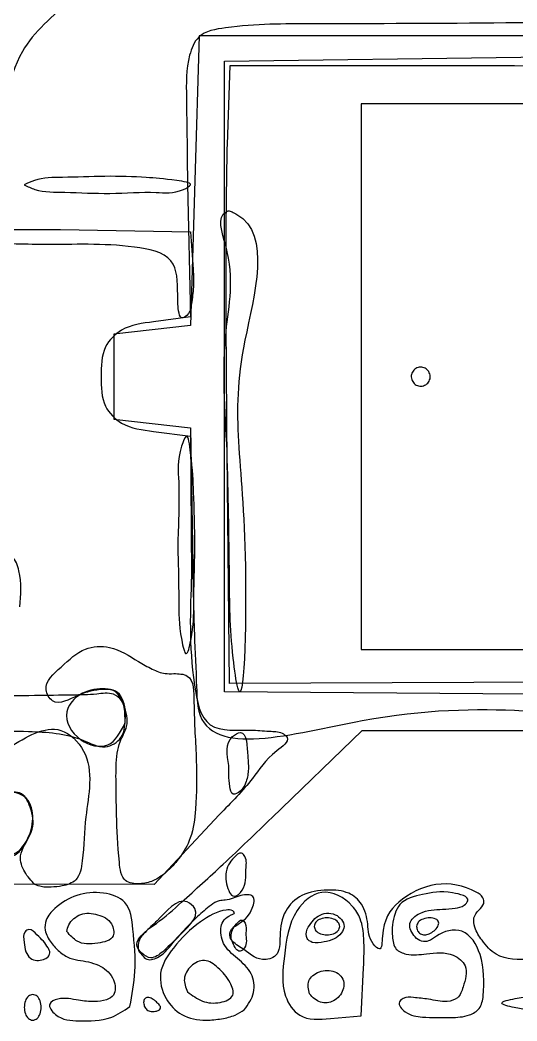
# Model space of a CAD drawing. Extents: x 15.9 to 97.5, y 243.5 to 291.3.
# Drawn here: x 41.72 to 46.65, y 269.26 to 279.2 of the extents above; entities that cross this region are included whole.
import ezdxf

# ---------------------------------------------------------------- set-up
doc = ezdxf.new("R2010")
doc.units = 0
for name, color, linetype in [('black', 7, 'CONTINUOUS'), ('blue', 7, 'CONTINUOUS'), ('drawing', 7, 'CONTINUOUS'), ('red', 7, 'CONTINUOUS')]:
    doc.layers.add(name, color=color, linetype=linetype)

msp = doc.modelspace()

# ---------------------------------------------------------------- linework, layer by layer
at = {"layer": 'black', "color": 7}
for points in [[(41.759808, 277.563162)], [(43.283808, 276.470962)], [(43.774469, 274.917341)], [(43.283808, 274.012159)], [(43.791805, 271.795461)], [(42.676425, 271.306167)], [(41.864934, 270.612144)], [(43.767841, 270.618335)], [(41.759808, 270.038196)], [(43.829582, 270.035214)], [(42.894148, 269.957176)], [(41.759808, 269.392836)], [(42.945142, 269.440166)]]:
    msp.add_lwpolyline(points, close=True, dxfattribs=at)
msp.add_lwpolyline([(42.119642, 277.120866), (43.410808, 277.097496), (43.437408, 276.726159)], dxfattribs=at)
for points, knots in [([(87.620824, 274.105861), (87.61051, 275.50108), (87.58999, 278.27666), (87.575812, 282.178879), (87.553767, 285.306755), (87.586674, 288.013817), (87.501147, 288.893726), (87.544473, 290.26323), (87.402159, 289.918164), (87.410246, 289.651228), (87.391767, 289.254175), (87.391832, 288.846583), (87.363115, 288.568653), (87.328656, 288.306534), (87.000637, 288.371191), (86.628126, 288.351327), (86.030143, 288.420554), (85.472075, 288.454336), (85.025268, 288.496607), (80.081806, 286.967532), (65.581607, 289.256781), (47.080461, 289.473226), (32.509034, 286.769169), (27.658175, 288.498882), (27.218223, 288.446179), (26.654113, 288.418198), (26.041872, 288.346807), (25.657053, 288.368524), (25.323418, 288.302813), (25.279679, 288.560481), (25.253792, 288.841683), (25.253261, 289.250731), (25.234946, 289.650548), (25.242768, 289.919439), (25.092934, 290.278801), (25.153402, 288.759215), (25.057409, 287.793955), (25.056861, 285.201949), (25.17503, 282.818404), (24.869246, 281.470737), (25.205776, 280.1954), (24.709367, 280.241276), (24.320762, 280.264869), (23.694518, 280.351956), (23.153342, 280.381009), (22.681588, 280.49026), (22.527447, 280.327837), (22.350243, 280.184519), (21.887066, 280.208384), (21.329684, 280.187829), (20.676023, 280.173836), (20.370639, 280.181527), (20.008316, 280.10332), (20.368912, 280.024795), (20.673082, 280.03276), (21.338954, 280.017015), (21.897224, 280.001489), (22.389303, 280.018745), (22.515415, 279.879897), (22.559447, 279.831417)], [0, 0, 0, 0, 4.196699, 8.348707, 11.557154, 13.993754, 15.48357, 15.990589, 16.105615, 16.400194, 16.84283, 17.280798, 17.60011, 17.746028, 17.947147, 18.391214, 18.983539, 19.692482, 20.098107, 20.302149, 35.117741, 62.416122, 77.173565, 77.345972, 77.745081, 78.464995, 79.074672, 79.532097, 79.739759, 79.8835, 80.198219, 80.646515, 81.089151, 81.38373, 81.498756, 82.058318, 83.706329, 86.406632, 88.939365, 90.690912, 91.360873, 91.558069, 92.002995, 92.600609, 93.398399, 93.734146, 93.879606, 94.040594, 94.405913, 95.176305, 95.807484, 96.214779, 96.365508, 96.515586, 96.920846, 97.548626, 98.356254, 98.71065, 98.90077, 98.90077, 98.90077, 98.90077]), ([(87.240349, 271.890496), (87.216831, 273.145096), (87.183542, 274.920919), (87.234908, 277.02212), (86.76357, 277.940226), (86.245879, 278.436688), (85.759407, 278.802203), (85.297399, 279.018046), (84.910049, 279.056776), (84.665919, 279.165388), (84.470703, 279.273429), (84.468811, 279.377742), (84.445914, 279.430725), (84.298794, 279.60673), (84.471699, 280.364559), (84.29976, 281.627248), (84.358998, 283.423698), (84.359363, 285.471695), (84.295075, 286.255579), (84.318108, 287.451239), (84.184581, 287.122361), (84.192979, 286.858159), (84.174232, 286.462343), (84.175073, 286.055987), (84.144602, 285.780925), (84.118073, 285.516934), (83.798135, 285.580074), (83.439344, 285.561797), (82.860946, 285.629325), (82.32107, 285.662674), (81.886757, 285.703173), (77.218631, 284.21815), (63.496569, 286.437736), (46.023579, 286.604135), (32.252321, 284.06671), (27.658092, 285.704769), (27.218492, 285.65263), (26.651888, 285.620653), (26.047706, 285.56231), (25.64454, 285.554289), (25.146903, 285.525292), (25.323578, 286.528625), (25.323958, 287.04854), (25.142201, 288.060319), (25.634121, 288.01839), (26.028792, 287.995603), (26.37945, 287.952573), (26.579997, 287.927964)], [0, 0, 0, 0, 3.790398, 5.365121, 6.164088, 6.798736, 7.504031, 7.984074, 8.310079, 8.642962, 8.828084, 8.883423, 8.943509, 8.998299, 9.562968, 10.980092, 12.943465, 15.074264, 16.380637, 16.826782, 16.941807, 17.236386, 17.679023, 18.110033, 18.43187, 18.578497, 18.772089, 19.20075, 19.773033, 20.459393, 20.852838, 21.053861, 35.057621, 60.847789, 74.793263, 74.965671, 75.36478, 76.084692, 76.694369, 77.151794, 77.359456, 78.01827, 79.169799, 79.828286, 80.030429, 80.47863, 81.077426, 81.077426, 81.077426, 81.077426]), ([(54.917331, 282.586012), (55.12043, 282.612935), (55.474907, 282.659925), (55.851173, 282.662422), (56.215642, 282.731405), (56.183463, 282.290122), (56.244741, 281.824249), (56.244527, 280.988301), (56.19992, 280.26399), (56.261169, 279.670917), (54.572378, 277.589493), (46.025481, 280.635719), (38.644033, 280.690629), (30.007568, 277.527539), (28.471707, 279.580498), (28.456849, 279.754787), (28.549582, 279.937389), (28.852429, 279.875147), (29.245629, 279.874506), (29.596577, 279.827105), (29.797291, 279.799995)], [0, 0, 0, 0, 0.600373, 1.047858, 1.246914, 1.485418, 2.058997, 2.85187, 3.878988, 4.336694, 4.504119, 11.717242, 24.875774, 32.011985, 32.190918, 32.369351, 32.518305, 32.720448, 33.168648, 33.767445, 33.767445, 33.767445, 33.767445]), ([(41.759808, 277.563162), (41.793137, 277.579546), (41.910969, 277.637473), (42.190591, 277.63395), (42.547959, 277.654233), (42.959517, 277.639798), (43.170904, 277.620808), (43.464449, 277.580373), (43.26115, 277.470527), (43.018967, 277.502944), (42.609933, 277.466394), (42.217031, 277.493567), (41.921005, 277.488008), (41.795107, 277.546705), (41.759808, 277.563162)], [0, 0, 0, 0, 0.11065, 0.391199, 0.810326, 1.221117, 1.528135, 1.670237, 1.754831, 2.027289, 2.484851, 2.933038, 3.230931, 3.346993, 3.346993, 3.346993, 3.346993]), ([(43.77447, 274.917337), (43.750282, 275.325872), (43.708686, 276.028445), (43.87418, 276.715693), (43.662535, 277.252738), (43.790817, 277.308353), (43.828385, 277.292525), (44.228854, 277.094217), (43.714111, 275.39156), (44.012291, 274.723544), (43.936348, 272.128599), (43.799008, 273.084791), (43.801019, 273.791301), (43.784454, 274.493853), (43.774469, 274.917341)], [0, 0, 0, 0, 1.18756, 2.042297, 2.379226, 2.400678, 2.439855, 2.493196, 3.747196, 5.995238, 7.200659, 7.498166, 8.315069, 9.554749, 9.554749, 9.554749, 9.554749]), ([(43.283808, 276.470962), (43.282155, 276.599883), (43.278645, 276.873717), (42.644591, 276.993757), (42.074894, 276.957119), (41.389477, 276.987564), (41.091878, 276.974242), (40.753305, 277.060609), (41.132469, 277.136172), (41.464801, 277.116866), (41.869141, 277.119336), (42.119642, 277.120866)], [0, 0, 0, 0, 0.344622, 0.731997, 1.631779, 2.240842, 2.625646, 2.767102, 2.92158, 3.356807, 4.065502, 4.065502, 4.065502, 4.065502]), ([(43.437408, 276.726159), (43.440226, 276.659452), (43.445408, 276.536764), (43.419868, 276.382146), (43.399404, 276.272356), (43.30816, 276.224074), (43.283636, 276.352469), (43.283738, 276.422669), (43.283808, 276.470962)], [0, 0, 0, 0, 0.199393, 0.366729, 0.471656, 0.527569, 0.600583, 0.761549, 0.761549, 0.761549, 0.761549]), ([(43.283808, 274.012159), (43.292603, 274.219676), (43.306639, 274.55087), (43.27513, 274.852064), (43.38294, 275.135453), (43.431328, 274.761886), (43.44402, 274.490227), (43.46041, 273.954981), (43.437837, 273.438574), (43.446276, 273.1594), (43.367301, 272.83556), (43.291114, 273.174179), (43.297578, 273.462535), (43.289007, 273.804646), (43.283808, 274.012159)], [0, 0, 0, 0, 0.598714, 0.955538, 1.064856, 1.234973, 1.625972, 2.177501, 2.737698, 3.102526, 3.239705, 3.382419, 3.764632, 4.353894, 4.353894, 4.353894, 4.353894]), ([(42.676422, 271.306163), (42.674128, 271.422927), (42.670129, 271.626462), (42.671421, 271.870517), (42.709903, 272.048183), (42.805683, 272.195959), (42.762314, 272.385225), (42.676726, 272.549963), (42.53483, 272.553974), (42.415984, 272.536362), (42.259638, 272.484275), (42.060281, 272.365054), (41.926959, 272.604154), (42.147237, 272.783837), (42.331123, 272.971506), (42.643812, 272.992883), (42.847023, 272.852967), (43.022156, 272.754513), (43.142435, 272.703172), (43.258871, 272.710302), (43.446891, 272.699328), (43.440816, 272.279726), (43.474358, 271.887931), (43.471878, 271.425553), (43.432056, 271.087481), (43.309457, 270.879194), (43.180949, 270.735955), (43.047176, 270.645141), (42.907808, 270.611938), (42.726203, 270.632856), (42.690653, 270.947706), (42.682327, 271.157481), (42.676425, 271.306167)], [0, 0, 0, 0, 0.35076, 0.611421, 0.728469, 0.89372, 1.113113, 1.286083, 1.383536, 1.511055, 1.646696, 1.902079, 2.03034, 2.300451, 2.60027, 2.839382, 3.159068, 3.316441, 3.449877, 3.537016, 3.672297, 3.941076, 4.521553, 5.003372, 5.292846, 5.531962, 5.712575, 5.870058, 6.004168, 6.148018, 6.341766, 6.813336, 6.813336, 6.813336, 6.813336]), ([(41.864939, 270.612135), (41.828644, 270.651501), (41.75558, 270.730749), (41.704139, 270.883147), (41.770493, 271.023868), (41.867698, 271.170522), (41.836711, 271.365774), (41.751437, 271.532022), (41.619512, 271.532816), (41.521864, 271.502166), (41.406346, 271.413238), (41.267711, 271.328971), (41.098572, 271.266458), (40.942091, 271.389242), (41.120838, 271.606087), (41.306893, 271.802917), (41.657006, 271.995703), (42.065301, 272.263176), (42.482091, 271.851567), (42.357287, 271.343706), (42.353226, 270.940261), (42.308418, 270.65023), (42.14818, 270.595838), (42.032651, 270.58608), (41.938536, 270.584918), (41.886325, 270.604231), (41.864934, 270.612144)], [0, 0, 0, 0, 0.161295, 0.324698, 0.438965, 0.614487, 0.835221, 1.010933, 1.097508, 1.203508, 1.316475, 1.528064, 1.704872, 1.806035, 2.022171, 2.339356, 2.695641, 3.234628, 3.539604, 4.194071, 4.63131, 4.831608, 4.978677, 5.089042, 5.187051, 5.255074, 5.255074, 5.255074, 5.255074]), ([(43.791808, 271.795458), (43.771856, 271.904127), (43.745903, 272.045482), (43.971395, 272.171307), (43.974534, 271.902302), (43.992223, 271.754158), (43.96597, 271.62572), (43.92076, 271.543305), (43.820913, 271.484716), (43.787009, 271.644565), (43.789812, 271.73276), (43.791805, 271.795461)], [0, 0, 0, 0, 0.289883, 0.377078, 0.62134, 0.766864, 0.89181, 0.989545, 1.064995, 1.149544, 1.357495, 1.357495, 1.357495, 1.357495]), ([(43.767841, 270.618335), (43.763722, 270.650437), (43.75542, 270.715152), (43.783605, 270.811968), (43.836128, 270.877202), (43.908336, 270.948075), (43.976352, 270.866245), (43.949363, 270.734705), (43.973713, 270.586898), (43.821146, 270.454159), (43.787623, 270.557407), (43.767841, 270.618335)], [0, 0, 0, 0, 0.096857, 0.195256, 0.28511, 0.370493, 0.420983, 0.548163, 0.758152, 0.858066, 1.001913, 1.001913, 1.001913, 1.001913]), ([(42.894148, 269.957176), (42.891595, 269.983313), (42.884959, 270.05124), (42.969255, 270.155105), (43.12042, 270.277944), (43.30067, 270.520165), (43.544552, 270.311255), (43.266118, 270.102129), (43.164592, 269.922783), (42.981577, 269.837373), (42.923685, 269.916702), (42.894148, 269.957176)], [0, 0, 0, 0, 0.076734, 0.199424, 0.365941, 0.718021, 0.81819, 1.159525, 1.398758, 1.526224, 1.659001, 1.659001, 1.659001, 1.659001]), ([(43.829582, 270.035207), (43.822354, 270.054652), (43.807083, 270.095736), (43.824573, 270.16618), (43.861225, 270.216847), (43.916097, 270.277019), (43.971971, 270.211245), (43.950044, 270.115221), (43.983139, 270.004965), (43.881598, 269.925065), (43.850514, 269.990888), (43.829582, 270.035214)], [0, 0, 0, 0, 0.061333, 0.129581, 0.20157, 0.268163, 0.310088, 0.410521, 0.558025, 0.612, 0.723296, 0.723296, 0.723296, 0.723296]), ([(41.759808, 270.038196), (41.75296, 270.077426), (41.7433, 270.132769), (41.825181, 270.184037), (41.886312, 270.10804), (41.950756, 270.055002), (41.992832, 269.993465), (42.02198, 269.937436), (41.99708, 269.88817), (41.947548, 269.865113), (41.885403, 269.852417), (41.813821, 269.877114), (41.767751, 269.949278), (41.762617, 270.006756), (41.759808, 270.038196)], [0, 0, 0, 0, 0.105971, 0.149498, 0.245661, 0.335637, 0.414691, 0.469402, 0.510677, 0.563537, 0.628313, 0.697825, 0.775667, 0.869658, 0.869658, 0.869658, 0.869658]), ([(41.759808, 269.392836), (41.761948, 269.414605), (41.765893, 269.454736), (41.795736, 269.503998), (41.844436, 269.527066), (41.893405, 269.503998), (41.92222, 269.454736), (41.932906, 269.392836), (41.92222, 269.330936), (41.893405, 269.281674), (41.844436, 269.258606), (41.795736, 269.281674), (41.765893, 269.330936), (41.761948, 269.371067), (41.759808, 269.392836)], [0, 0, 0, 0, 0.065014, 0.11985, 0.165914, 0.211977, 0.266813, 0.331827, 0.396841, 0.451677, 0.497741, 0.543804, 0.59864, 0.663654, 0.663654, 0.663654, 0.663654]), ([(42.945142, 269.440166), (42.946696, 269.454364), (42.94955, 269.480444), (42.991998, 269.497492), (43.033338, 269.477222), (43.071436, 269.448564), (43.099438, 269.41983), (43.120243, 269.389767), (43.101183, 269.363691), (43.069464, 269.35405), (43.029422, 269.347396), (42.985182, 269.35902), (42.951936, 269.393912), (42.947445, 269.424488), (42.945142, 269.440166)], [0, 0, 0, 0, 0.039724, 0.07297, 0.117879, 0.170885, 0.215189, 0.243637, 0.265733, 0.298978, 0.341934, 0.386318, 0.430622, 0.477249, 0.477249, 0.477249, 0.477249])]:
    msp.add_open_spline(points, degree=3, knots=knots, dxfattribs=at)
at = {"layer": 'blue', "color": 7}
for points in [[(54.283492, 279.425834), (52.597084, 279.425834), (52.597084, 277.786044), (52.597084, 276.146254), (52.025584, 276.156254), (51.454084, 276.166254), (51.411754, 277.266921), (51.369424, 278.367588), (48.236758, 278.367588), (45.104091, 278.367588), (45.104091, 275.658254), (45.104091, 272.948921), (48.236758, 272.948921), (51.369424, 272.948921), (51.393744, 273.730036), (51.418064, 274.511151), (51.793679, 274.459671)], [(43.77665, 277.965293), (43.80383, 278.748459), (46.627229, 278.748459)], [(43.380504, 277.569428), (43.410814, 276.251453), (43.043784, 276.202143)], [(43.043784, 275.114441), (43.410814, 275.065461), (43.421134, 273.680162)], [(47.838353, 272.627026), (43.79923, 272.610126), (43.77435, 274.896126)], [(44.21983, 271.276701), (45.113466, 272.144535), (47.085181, 272.144535)], [(43.695593, 271.306304), (43.049038, 270.612993), (40.802569, 270.617493)]]:
    msp.add_lwpolyline(points, dxfattribs=at)
for points in [[(44.638475, 270.197163)], [(45.654475, 270.197163)], [(41.759808, 270.038197)], [(41.759808, 269.392829)], [(42.945142, 269.440159)]]:
    msp.add_lwpolyline(points, close=True, dxfattribs=at)
for points, knots in [([(87.620834, 274.105865), (87.61052, 275.501084), (87.59, 278.276664), (87.575822, 282.178883), (87.553777, 285.306759), (87.586684, 288.013821), (87.501157, 288.89373), (87.544483, 290.263234), (87.402169, 289.918168), (87.410256, 289.651232), (87.391777, 289.254179), (87.391842, 288.846587), (87.363125, 288.568657), (87.328666, 288.306538), (87.000647, 288.371195), (86.628136, 288.351331), (86.030153, 288.420558), (85.472085, 288.45434), (85.025278, 288.496611), (80.081816, 286.967536), (65.581617, 289.256785), (47.080471, 289.47323), (32.509044, 286.769173), (27.658185, 288.498886), (27.218233, 288.446183), (26.654123, 288.418202), (26.041882, 288.346811), (25.657063, 288.368528), (25.323428, 288.302817), (25.279689, 288.560485), (25.253802, 288.841687), (25.253271, 289.250735), (25.234956, 289.650552), (25.242778, 289.919443), (25.092944, 290.278805), (25.153412, 288.759219), (25.057419, 287.793959), (25.056871, 285.201953), (25.17504, 282.818408), (24.869256, 281.470741), (25.205786, 280.195404), (24.709377, 280.24128), (24.320772, 280.264873), (23.694528, 280.35196), (23.153352, 280.381013), (22.681598, 280.490264), (22.527457, 280.327841), (22.350253, 280.184523), (21.887076, 280.208388), (21.329694, 280.187833), (20.676033, 280.17384), (20.370649, 280.181531), (20.008326, 280.103324), (20.368922, 280.024799), (20.673092, 280.032764), (21.338964, 280.017019), (21.897234, 280.001493), (22.389313, 280.018749), (22.515425, 279.879901), (22.559457, 279.831421)], [0, 0, 0, 0, 4.196699, 8.348707, 11.557154, 13.993754, 15.48357, 15.990589, 16.105615, 16.400194, 16.84283, 17.280798, 17.60011, 17.746028, 17.947147, 18.391214, 18.983539, 19.692482, 20.098107, 20.302149, 35.117741, 62.416122, 77.173565, 77.345972, 77.745081, 78.464995, 79.074672, 79.532097, 79.739759, 79.8835, 80.198219, 80.646515, 81.089151, 81.38373, 81.498756, 82.058318, 83.706329, 86.406632, 88.939365, 90.690912, 91.360873, 91.558069, 92.002995, 92.600609, 93.398399, 93.734146, 93.879606, 94.040594, 94.405913, 95.176305, 95.807484, 96.214779, 96.365508, 96.515586, 96.920846, 97.548626, 98.356254, 98.71065, 98.90077, 98.90077, 98.90077, 98.90077]), ([(46.627229, 278.748459), (47.108769, 278.740922), (47.945519, 278.727825), (48.919731, 278.818167), (49.49259, 278.728371), (49.716969, 278.876955), (49.716976, 279.043315), (49.488985, 279.193952), (48.901609, 279.099781), (47.898938, 279.194291), (46.399488, 279.164957), (44.955348, 279.163342), (43.972681, 279.162977), (43.484456, 279.080383), (43.364013, 278.776025), (43.373539, 278.285576), (43.377707, 277.857049), (43.380504, 277.569428)], [0, 0, 0, 0, 1.440528, 2.503134, 2.958239, 3.109265, 3.234168, 3.385194, 3.851878, 4.944882, 6.428034, 8.350542, 9.211713, 9.495106, 9.695066, 10.116883, 10.977907, 10.977907, 10.977907, 10.977907]), ([(43.77435, 274.896126), (43.770987, 275.315716), (43.764679, 276.102833), (43.762344, 277.125975), (43.772629, 277.729382), (43.77665, 277.965293)], [0, 0, 0, 0, 1.25882, 2.361447, 3.069273, 3.069273, 3.069273, 3.069273]), ([(43.043784, 276.202143), (42.932948, 276.188505), (42.744027, 276.165257), (42.525314, 275.944419), (42.523902, 275.658119), (42.525296, 275.371824), (42.744052, 275.15105), (42.932958, 275.127977), (43.043784, 275.114441)], [0, 0, 0, 0, 0.327092, 0.557537, 0.855655, 1.153801, 1.384185, 1.711192, 1.711192, 1.711192, 1.711192]), ([(41.717482, 273.372137), (41.726852, 273.489058), (41.74027, 273.656502), (41.65188, 273.905426), (41.52415, 273.905668), (41.453939, 273.905801)], [0, 0, 0, 0, 0.357959, 0.512638, 0.701448, 0.701448, 0.701448, 0.701448]), ([(43.421134, 273.680162), (43.407356, 273.337594), (43.388199, 272.86127), (43.537687, 272.105569), (43.957401, 272.15837), (44.191939, 272.134323), (44.314624, 272.131699), (44.411301, 272.041793), (44.17222, 271.886465), (44.022831, 271.635836), (43.814491, 271.426036), (43.695593, 271.306304)], [0, 0, 0, 0, 1.08621, 1.510324, 1.938769, 2.120013, 2.244533, 2.29596, 2.462874, 2.829543, 3.316969, 3.316969, 3.316969, 3.316969]), ([(39.106477, 271.579246), (39.187457, 271.627467), (39.354791, 271.72711), (39.635655, 271.828023), (39.91951, 271.880962), (40.174212, 271.924363), (40.372425, 271.967709), (40.613658, 272.113947), (41.107765, 272.144101), (41.714405, 272.14119), (42.24591, 272.114433), (42.54491, 271.941567), (42.761729, 272.069016), (42.763701, 272.268169), (42.752286, 272.435212), (42.628154, 272.527572), (42.45312, 272.496283), (42.195179, 272.495786), (41.840836, 272.486799), (41.404771, 272.489662), (40.992187, 272.4851), (40.659699, 272.461264), (40.46557, 272.383446), (40.359726, 272.29789), (40.282855, 272.258304), (40.203376, 272.21409), (40.110309, 272.319761), (40.215391, 272.477341), (40.323448, 272.633479), (40.519174, 272.765266), (40.791866, 272.821632), (41.000164, 272.832219), (41.125661, 272.838597)], [0, 0, 0, 0, 0.282286, 0.583305, 0.889096, 1.146677, 1.361317, 1.490171, 1.984611, 2.791396, 3.337371, 3.56932, 3.74855, 3.971568, 4.124518, 4.226253, 4.391832, 4.630198, 5.010461, 5.450414, 5.939246, 6.250737, 6.442175, 6.556612, 6.652688, 6.711063, 6.802441, 6.966239, 7.198746, 7.399171, 7.647986, 8.025103, 8.025103, 8.025103, 8.025103]), ([(33.446731, 271.596279), (33.453849, 271.519917), (33.467052, 271.378261), (33.504443, 271.203432), (33.58579, 270.965853), (34.291626, 271.041401), (35.483758, 270.908607), (37.417178, 270.975802), (39.318287, 270.960834), (40.660887, 270.944847), (41.356799, 270.934818), (41.680498, 270.893761), (41.806365, 271.065063), (41.861857, 271.258991), (41.818115, 271.477486), (41.601233, 271.562812), (41.435631, 271.425696), (41.183631, 271.304937), (40.690877, 271.31512), (40.284352, 271.316027), (40.014906, 271.316628)], [0, 0, 0, 0, 0.228734, 0.424313, 0.548, 0.929432, 2.139906, 4.528553, 6.496361, 7.923007, 8.500059, 8.6472, 8.8379, 9.056915, 9.264976, 9.431931, 9.650194, 9.856187, 10.270904, 11.086085, 11.086085, 11.086085, 11.086085]), ([(47.592548, 269.858533), (47.330626, 269.864187), (46.955947, 269.872275), (46.472014, 269.86201), (46.309301, 270.043382), (46.234893, 270.16642), (46.211925, 270.283771), (46.268438, 270.358273), (46.331062, 270.412612), (46.316625, 270.497175), (46.151664, 270.598615), (45.843784, 270.659904), (45.452218, 270.45873), (45.307946, 270.236395), (45.313582, 269.931248), (45.176917, 270.062942), (45.178087, 270.217829), (45.13363, 270.416724), (44.974011, 270.55141), (44.754739, 270.563829), (44.518291, 270.534565), (44.325577, 270.348811), (44.293012, 270.129033), (44.303825, 269.897668), (44.077058, 269.840068), (43.952053, 269.974402), (43.805734, 270.044908), (43.794202, 270.170529), (43.929352, 270.238064), (44.021989, 270.333422), (44.062657, 270.523639), (43.916242, 270.509467), (43.836011, 270.475766), (43.762534, 270.456008), (43.684004, 270.455718), (43.58954, 270.392609), (43.4689, 270.285911), (43.311185, 270.123552), (43.180703, 269.977275), (43.02655, 269.860296), (42.923382, 269.925883), (42.857238, 270.016451), (42.940487, 270.139871), (43.110715, 270.245926), (43.381228, 270.490425), (43.763566, 270.837221), (44.058844, 271.121638), (44.21983, 271.276701)], [0, 0, 0, 0, 0.804564, 1.15093, 1.34843, 1.495142, 1.588951, 1.680215, 1.762832, 1.819274, 1.907023, 2.313423, 2.7214, 3.097187, 3.226271, 3.305951, 3.508957, 3.718536, 3.8834, 4.095298, 4.356707, 4.579816, 4.832448, 5.032144, 5.16745, 5.410387, 5.549651, 5.615434, 5.740926, 5.93829, 6.054189, 6.173157, 6.256009, 6.335768, 6.395868, 6.487701, 6.662879, 6.886421, 7.154361, 7.28739, 7.388695, 7.485804, 7.584189, 7.77764, 8.104792, 8.663549, 9.333369, 9.333369, 9.333369, 9.333369]), ([(44.638475, 270.197163), (44.642705, 270.212494), (44.651972, 270.246077), (44.704387, 270.27491), (44.76524, 270.285588), (44.827427, 270.27491), (44.876626, 270.246077), (44.899711, 270.197163), (44.876626, 270.148249), (44.827427, 270.119416), (44.76524, 270.108738), (44.704387, 270.119416), (44.651972, 270.148249), (44.642705, 270.181832), (44.638475, 270.197163)], [0, 0, 0, 0, 0.046064, 0.1009, 0.165914, 0.230928, 0.285764, 0.331827, 0.377891, 0.432727, 0.497741, 0.562755, 0.617591, 0.663654, 0.663654, 0.663654, 0.663654]), ([(45.654475, 270.197163), (45.658944, 270.212521), (45.668847, 270.246556), (45.723376, 270.275092), (45.783744, 270.28449), (45.841332, 270.278767), (45.883099, 270.241635), (45.866913, 270.189882), (45.830176, 270.153265), (45.785156, 270.122931), (45.736579, 270.108005), (45.69211, 270.120752), (45.660857, 270.153461), (45.656639, 270.182342), (45.654475, 270.197163)], [0, 0, 0, 0, 0.046327, 0.102665, 0.170157, 0.230599, 0.272365, 0.315809, 0.372452, 0.428791, 0.477493, 0.519267, 0.561034, 0.605059, 0.605059, 0.605059, 0.605059]), ([(41.759808, 270.038197), (41.75296, 270.077427), (41.7433, 270.13277), (41.825181, 270.184038), (41.886312, 270.108041), (41.950756, 270.055003), (41.992832, 269.993466), (42.02198, 269.937437), (41.99708, 269.888171), (41.947548, 269.865114), (41.885403, 269.852418), (41.813821, 269.877115), (41.767751, 269.949279), (41.762617, 270.006757), (41.759808, 270.038197)], [0, 0, 0, 0, 0.105971, 0.149498, 0.245661, 0.335637, 0.414691, 0.469402, 0.510677, 0.563537, 0.628313, 0.697825, 0.775667, 0.869658, 0.869658, 0.869658, 0.869658]), ([(41.759808, 269.392829), (41.761948, 269.414598), (41.765893, 269.454729), (41.795736, 269.503991), (41.844436, 269.527059), (41.893405, 269.503991), (41.92222, 269.454729), (41.932906, 269.392829), (41.92222, 269.330929), (41.893405, 269.281667), (41.844436, 269.258599), (41.795736, 269.281667), (41.765893, 269.330929), (41.761948, 269.37106), (41.759808, 269.392829)], [0, 0, 0, 0, 0.065014, 0.11985, 0.165914, 0.211977, 0.266813, 0.331827, 0.396841, 0.451677, 0.497741, 0.543804, 0.59864, 0.663654, 0.663654, 0.663654, 0.663654]), ([(42.945142, 269.440159), (42.946696, 269.454357), (42.94955, 269.480437), (42.991998, 269.497485), (43.033338, 269.477215), (43.071436, 269.448557), (43.099438, 269.419823), (43.120243, 269.38976), (43.101183, 269.363684), (43.069464, 269.354043), (43.029422, 269.347389), (42.985182, 269.359013), (42.951936, 269.393905), (42.947445, 269.424481), (42.945142, 269.440159)], [0, 0, 0, 0, 0.039724, 0.07297, 0.117879, 0.170885, 0.215189, 0.243637, 0.265733, 0.298978, 0.341934, 0.386318, 0.430622, 0.477249, 0.477249, 0.477249, 0.477249]), ([(47.499513, 269.350485), (47.313799, 269.355741), (47.006568, 269.364437), (46.740062, 269.357765), (46.432527, 269.437083), (46.763897, 269.512048), (47.04589, 269.506281), (47.381031, 269.514714), (47.58418, 269.519825)], [0, 0, 0, 0, 0.529668, 0.876241, 1.007628, 1.147946, 1.522642, 2.099337, 2.099337, 2.099337, 2.099337])]:
    msp.add_open_spline(points, degree=3, knots=knots, dxfattribs=at)
at = {"layer": 'drawing', "color": 1}
msp.add_open_spline([(42.231003, 279.399492), (42.043927, 279.24263), (41.600026, 278.870422), (41.549393, 278.083828), (41.507921, 277.595703), (41.49359, 277.427035)], degree=3, knots=[0, 0, 0, 0, 0.707826, 1.679556, 2.192608, 2.192608, 2.192608, 2.192608], dxfattribs=at)
at = {"layer": 'red', "color": 7}
for points in [[(46.564642, 279.044833), (43.495475, 279.044833), (43.453145, 277.6055), (43.410815, 276.166166), (43.029815, 276.123836), (42.648815, 276.081506), (42.648815, 275.658172), (42.648815, 275.234839), (43.029815, 275.192509), (43.410815, 275.150179), (43.432755, 273.795513)], [(46.740667, 272.50324), (43.749475, 272.5255), (43.749475, 275.658166), (43.749475, 278.790833), (46.691729, 278.833163)], [(44.800562, 269.28271), (45.104142, 269.30816), (45.129236, 269.785015)]]:
    msp.add_lwpolyline(points, dxfattribs=at)
for points in [[(45.777006, 275.707728)], [(42.761811, 272.21776)], [(41.742879, 270.976093)], [(44.568603, 270.169113)], [(42.183142, 270.145767)], [(43.380857, 269.547238)], [(44.591583, 269.527202)], [(46.317656, 269.507317)], [(42.809081, 269.399756)], [(43.944207, 269.367426)]]:
    msp.add_lwpolyline(points, close=True, dxfattribs=at)
for points, knots in [([(46.691729, 278.833163), (47.257905, 278.847151), (48.178691, 278.8699), (48.918628, 278.868582), (49.821502, 278.962044), (48.891647, 279.042503), (48.126095, 279.029156), (47.161372, 279.038842), (46.564642, 279.044833)], [0, 0, 0, 0, 1.597324, 2.597772, 2.947169, 3.303816, 4.339851, 6.01987, 6.01987, 6.01987, 6.01987]), ([(45.777006, 275.707727), (45.766059, 275.720459), (45.744459, 275.745584), (45.693633, 275.756488), (45.644931, 275.742268), (45.609988, 275.704794), (45.598319, 275.655262), (45.612746, 275.606207), (45.650171, 275.571363), (45.699693, 275.559654), (45.748838, 275.574147), (45.783339, 275.611348), (45.79631, 275.661685), (45.783499, 275.692242), (45.777006, 275.707728)], [0, 0, 0, 0, 0.049213, 0.097112, 0.146328, 0.195541, 0.243439, 0.292654, 0.341867, 0.389766, 0.438982, 0.488195, 0.536094, 0.585309, 0.585309, 0.585309, 0.585309]), ([(43.432755, 273.795513), (43.436655, 273.561597), (43.443495, 273.151355), (43.469109, 272.677887), (43.49172, 271.823191), (45.92944, 272.583149), (47.5771, 272.154326), (49.142907, 272.318249), (49.696978, 272.376254)], [0, 0, 0, 0, 0.697193, 1.222733, 1.463297, 3.087769, 6.050442, 7.672931, 7.672931, 7.672931, 7.672931]), ([(42.76181, 272.21776), (42.764288, 272.255415), (42.769069, 272.328089), (42.750609, 272.425946), (42.691739, 272.547759), (42.49165, 272.56945), (42.293238, 272.512397), (42.123576, 272.296662), (42.283044, 272.020856), (42.621154, 271.942546), (42.714577, 272.125341), (42.761811, 272.21776)], [0, 0, 0, 0, 0.112638, 0.217393, 0.298152, 0.498488, 0.732462, 0.917964, 1.228292, 1.500287, 1.77843, 1.77843, 1.77843, 1.77843]), ([(41.742875, 270.976095), (41.779662, 271.03848), (41.854153, 271.164807), (41.846974, 271.372496), (41.725597, 271.564978), (41.497857, 271.490917), (41.347328, 271.366232), (41.231109, 271.205486), (41.271101, 271.086833), (41.324073, 271.01969), (41.418581, 270.951995), (41.519697, 270.885967), (41.660012, 270.883569), (41.712632, 270.942321), (41.742879, 270.976093)], [0, 0, 0, 0, 0.212854, 0.431018, 0.604762, 0.791978, 1.033296, 1.234508, 1.304583, 1.392846, 1.48767, 1.652682, 1.74812, 1.877149, 1.877149, 1.877149, 1.877149]), ([(42.809083, 269.399749), (42.830748, 269.516386), (42.878483, 269.773375), (42.845899, 270.110306), (42.807829, 270.455844), (42.532445, 270.547521), (42.280329, 270.524958), (42.085325, 270.407875), (41.972332, 270.278514), (41.95715, 270.144489), (42.022627, 270.037828), (42.105115, 269.942111), (42.207203, 269.876584), (42.352567, 269.854094), (42.520465, 269.819871), (42.65956, 269.690576), (42.677401, 269.520166), (42.565623, 269.456172), (42.445485, 269.447035), (42.280782, 269.459522), (42.139383, 269.501883), (41.975212, 269.429285), (42.102948, 269.263319), (42.326776, 269.259034), (42.597442, 269.256763), (42.748208, 269.358628), (42.809081, 269.399756)], [0, 0, 0, 0, 0.351788, 0.775105, 1.050422, 1.282281, 1.547397, 1.80217, 1.945511, 2.045042, 2.183372, 2.303733, 2.426411, 2.535478, 2.742872, 2.928774, 3.079284, 3.160895, 3.282439, 3.441024, 3.648599, 3.741723, 3.860059, 4.100624, 4.420365, 4.636881, 4.636881, 4.636881, 4.636881]), ([(45.129236, 269.785015), (45.132934, 269.882246), (45.139133, 270.04523), (45.112743, 270.262169), (44.993391, 270.455061), (44.713385, 270.608124), (44.391705, 270.320155), (44.347289, 269.927028), (44.299136, 269.553552), (44.4939, 269.255985), (44.690041, 269.273078), (44.800562, 269.28271)], [0, 0, 0, 0, 0.293012, 0.491165, 0.639268, 0.970367, 1.27525, 1.744158, 2.141837, 2.379355, 2.685952, 2.685952, 2.685952, 2.685952]), ([(46.31766, 269.507269), (46.324389, 269.643328), (46.335885, 269.875784), (46.141113, 270.205291), (45.88973, 270.140755), (45.785563, 270.047104), (45.699544, 270.042421), (45.621036, 270.100978), (45.552313, 270.232886), (45.715377, 270.361003), (45.879286, 270.362706), (46.028775, 270.374842), (46.119046, 270.391598), (46.203352, 270.488098), (45.927485, 270.559719), (45.748867, 270.52185), (45.503465, 270.465993), (45.436069, 270.320493), (45.410368, 270.211767), (45.412488, 270.093345), (45.432531, 269.963226), (45.583968, 269.903066), (45.773247, 269.927938), (45.989992, 269.952861), (46.180256, 269.799786), (46.127094, 269.624087), (46.078793, 269.477242), (45.929964, 269.436722), (45.786595, 269.476267), (45.641456, 269.489234), (45.538016, 269.498061), (45.456385, 269.432739), (45.562182, 269.311757), (45.744057, 269.290577), (45.962819, 269.289151), (46.157639, 269.297509), (46.295562, 269.375794), (46.310018, 269.461851), (46.317656, 269.507317)], [0, 0, 0, 0, 0.41254, 0.704821, 0.962008, 1.053698, 1.121867, 1.198678, 1.3418, 1.484485, 1.712578, 1.838537, 1.933024, 1.987643, 2.156539, 2.455904, 2.702438, 2.802692, 2.919803, 3.03487, 3.16471, 3.274479, 3.476275, 3.743232, 3.900908, 4.110196, 4.232027, 4.339343, 4.527446, 4.676686, 4.779094, 4.830557, 4.943772, 5.121806, 5.402057, 5.58991, 5.707151, 5.838475, 5.838475, 5.838475, 5.838475]), ([(43.944208, 269.367424), (43.983664, 269.422534), (44.06048, 269.529825), (44.030247, 269.746091), (43.876838, 269.878696), (43.726362, 270.003851), (43.695006, 270.197824), (43.759565, 270.295038), (43.859998, 270.327458), (43.815871, 270.364412), (43.693683, 270.358342), (43.472723, 270.23262), (43.255001, 270.018935), (43.077528, 269.747188), (43.145601, 269.480559), (43.318267, 269.294955), (43.53601, 269.25655), (43.714767, 269.276566), (43.846632, 269.304533), (43.915245, 269.348758), (43.944207, 269.367426)], [0, 0, 0, 0, 0.197556, 0.384609, 0.587785, 0.790736, 0.959847, 1.110692, 1.151796, 1.176365, 1.242716, 1.520949, 1.897241, 2.176855, 2.43322, 2.655756, 2.904708, 3.058497, 3.199124, 3.301837, 3.301837, 3.301837, 3.301837]), ([(42.183142, 270.145766), (42.187666, 270.168789), (42.197336, 270.218009), (42.249914, 270.27719), (42.343812, 270.338808), (42.490893, 270.323438), (42.63404, 270.25334), (42.671491, 270.067241), (42.470565, 270.02041), (42.293554, 270.016856), (42.21503, 270.108536), (42.183142, 270.145767)], [0, 0, 0, 0, 0.069272, 0.148097, 0.229603, 0.397909, 0.561588, 0.68268, 0.851883, 1.057249, 1.197674, 1.197674, 1.197674, 1.197674]), ([(44.568603, 270.169115), (44.599703, 270.219731), (44.661411, 270.320161), (44.848077, 270.34578), (44.956471, 270.220963), (44.909089, 270.119403), (44.834405, 270.065832), (44.73367, 270.040423), (44.6358, 270.021002), (44.548642, 270.079472), (44.561249, 270.136091), (44.568603, 270.169113)], [0, 0, 0, 0, 0.171561, 0.3404, 0.485184, 0.558225, 0.648579, 0.753194, 0.870245, 0.935401, 1.026586, 1.026586, 1.026586, 1.026586]), ([(43.380857, 269.547238), (43.363686, 269.590762), (43.328227, 269.680647), (43.406821, 269.8129), (43.55427, 269.887477), (43.701303, 269.777648), (43.797468, 269.67032), (43.864561, 269.493013), (43.688048, 269.425472), (43.524976, 269.439831), (43.428619, 269.511643), (43.380857, 269.547238)], [0, 0, 0, 0, 0.13359, 0.275883, 0.418709, 0.570855, 0.762719, 0.890089, 1.033187, 1.210375, 1.384523, 1.384523, 1.384523, 1.384523]), ([(44.591583, 269.527201), (44.581855, 269.572101), (44.561653, 269.665338), (44.691937, 269.763357), (44.821842, 269.765668), (44.908518, 269.708974), (44.940333, 269.638465), (44.925546, 269.540533), (44.843951, 269.445466), (44.690527, 269.42429), (44.625256, 269.492179), (44.591583, 269.527202)], [0, 0, 0, 0, 0.127595, 0.264956, 0.418119, 0.493023, 0.562871, 0.637244, 0.779101, 0.90885, 1.047119, 1.047119, 1.047119, 1.047119])]:
    msp.add_open_spline(points, degree=3, knots=knots, dxfattribs=at)

doc.saveas('drawing.dxf')
